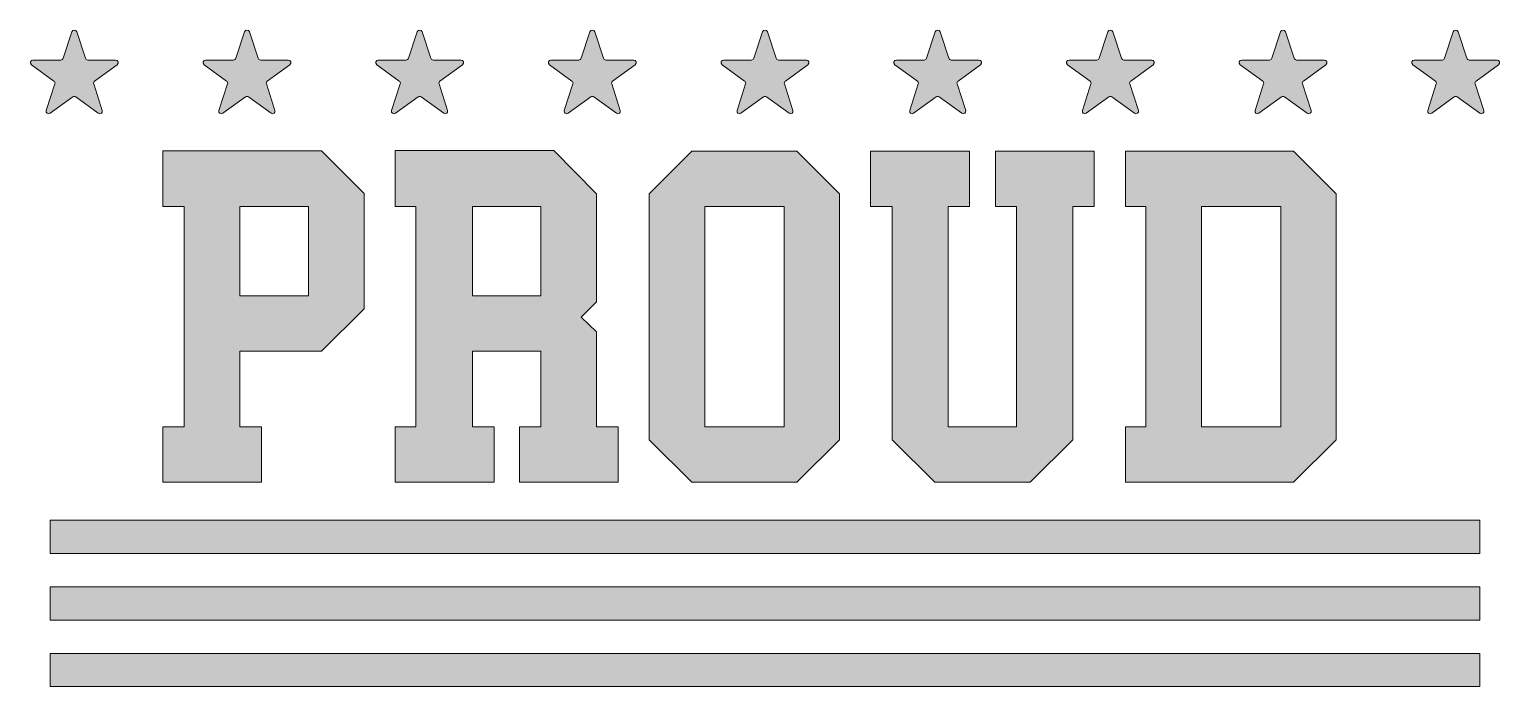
# Model space of a CAD drawing. Header units: inches. Extents: x 150 to 930, y -714 to -366.
import ezdxf

# ---------------------------------------------------------------- set-up
doc = ezdxf.new("R2010")
doc.units = ezdxf.units.IN
doc.header["$MEASUREMENT"] = 0
doc.layers.add('Layer 1', color=7, linetype='Continuous')

# ---------------------------------------------------------------- blocks, each defined once
blk = doc.blocks.new('block 3')
at = {"layer": 'Layer 1', "true_color": 0x2a4f7b}
h = blk.add_hatch(color=167, dxfattribs=at)
h.dxf.hatch_style = 2
h.paths.add_polyline_path([(304.99, -429.94), (327.54, -452.59), (327.54, -513.74), (304.99, -536.28), (261.67, -536.28), (261.67, -576.42), (273.1, -576.42), (273.1, -605.78), (220.76, -605.78), (220.76, -576.42), (232.19, -576.42), (232.19, -459.41), (220.76, -459.41), (220.76, -429.94)])
h.paths.add_polyline_path([(298.07, -459.41), (261.67, -459.41), (261.67, -506.92), (298.07, -506.92)])
h = blk.add_hatch(color=167, dxfattribs=at)
h.dxf.hatch_style = 2
h.paths.add_polyline_path([(421.23, -536.28), (384.94, -536.28), (384.94, -576.42), (396.38, -576.42), (396.38, -605.78), (344.03, -605.78), (344.03, -576.42), (354.92, -576.42), (354.92, -459.41), (344.03, -459.41), (344.03, -429.72), (428.05, -429.72), (450.7, -452.7), (450.7, -510.11), (442.57, -518.13), (450.7, -525.94), (450.7, -576.42), (462.14, -576.42), (462.14, -605.78), (409.79, -605.78), (409.79, -576.42), (421.23, -576.42)])
h.paths.add_polyline_path([(421.23, -459.52), (384.94, -459.52), (384.94, -506.92), (421.23, -506.92)])
h = blk.add_hatch(color=167, dxfattribs=at)
h.dxf.hatch_style = 2
h.paths.add_polyline_path([(556.93, -430.05), (579.48, -452.7), (579.48, -583.24), (556.93, -605.78), (501.18, -605.78), (478.64, -583.24), (478.64, -452.7), (501.18, -430.05)])
h.paths.add_polyline_path([(550.12, -459.52), (508.11, -459.52), (508.11, -576.31), (550.12, -576.31)])
h = blk.add_hatch(color=167, dxfattribs=at)
h.dxf.hatch_style = 2
h.paths.add_polyline_path([(673.39, -576.31), (673.39, -459.41), (662.18, -459.41), (662.18, -430.05), (714.52, -430.05), (714.52, -459.41), (703.09, -459.41), (703.09, -583.24), (680.54, -605.78), (629.96, -605.78), (607.41, -583.24), (607.41, -459.41), (595.97, -459.41), (595.97, -430.05), (648.32, -430.05), (648.32, -459.41), (637.1, -459.41), (637.1, -576.31)])
h = blk.add_hatch(color=167, dxfattribs=at)
h.dxf.hatch_style = 2
h.paths.add_polyline_path([(820.2, -430.05), (842.75, -452.7), (842.75, -583.24), (820.2, -605.78), (731.02, -605.78), (731.02, -576.42), (741.91, -576.42), (741.91, -459.41), (731.02, -459.41), (731.02, -430.05)])
h.paths.add_polyline_path([(813.39, -459.52), (771.38, -459.52), (771.38, -576.31), (813.39, -576.31)])
at = {"layer": 'Layer 1', "lineweight": 0}
for points in [[(304.99, -429.94), (327.54, -452.59), (327.54, -513.74), (304.99, -536.28), (261.67, -536.28), (261.67, -576.42), (273.1, -576.42), (273.1, -605.78), (220.76, -605.78), (220.76, -576.42), (232.19, -576.42), (232.19, -459.41), (220.76, -459.41), (220.76, -429.94), (304.99, -429.94)], [(421.23, -536.28), (384.94, -536.28), (384.94, -576.42), (396.38, -576.42), (396.38, -605.78), (344.03, -605.78), (344.03, -576.42), (354.92, -576.42), (354.92, -459.41), (344.03, -459.41), (344.03, -429.72), (428.05, -429.72), (450.7, -452.7), (450.7, -510.11), (442.57, -518.13), (450.7, -525.94), (450.7, -576.42), (462.14, -576.42), (462.14, -605.78), (409.79, -605.78), (409.79, -576.42), (421.23, -576.42), (421.23, -536.28)], [(556.93, -430.05), (579.48, -452.7), (579.48, -583.24), (556.93, -605.78), (501.18, -605.78), (478.64, -583.24), (478.64, -452.7), (501.18, -430.05), (556.93, -430.05)], [(673.39, -576.31), (673.39, -459.41), (662.18, -459.41), (662.18, -430.05), (714.52, -430.05), (714.52, -459.41), (703.09, -459.41), (703.09, -583.24), (680.54, -605.78), (629.96, -605.78), (607.41, -583.24), (607.41, -459.41), (595.97, -459.41), (595.97, -430.05), (648.32, -430.05), (648.32, -459.41), (637.1, -459.41), (637.1, -576.31), (673.39, -576.31)], [(820.2, -430.05), (842.75, -452.7), (842.75, -583.24), (820.2, -605.78), (731.02, -605.78), (731.02, -576.42), (741.91, -576.42), (741.91, -459.41), (731.02, -459.41), (731.02, -430.05), (820.2, -430.05)], [(298.07, -459.41), (261.67, -459.41), (261.67, -506.92), (298.07, -506.92), (298.07, -459.41)], [(421.23, -459.52), (384.94, -459.52), (384.94, -506.92), (421.23, -506.92), (421.23, -459.52)], [(550.12, -459.52), (508.11, -459.52), (508.11, -576.31), (550.12, -576.31), (550.12, -459.52)], [(813.39, -459.52), (771.38, -459.52), (771.38, -576.31), (813.39, -576.31), (813.39, -459.52)]]:
    blk.add_lwpolyline(points, dxfattribs=at)
blk = doc.blocks.new('block 4')
at = {"layer": 'Layer 1', "true_color": 0xce432c}
h = blk.add_hatch(color=22, dxfattribs=at)
h.dxf.hatch_style = 2
h.paths.add_polyline_path([(918.98, -643.53), (161.02, -643.53), (161.02, -625.91), (918.98, -625.91)])
h = blk.add_hatch(color=22, dxfattribs=at)
h.dxf.hatch_style = 2
h.paths.add_polyline_path([(918.98, -678.88), (161.02, -678.88), (161.02, -661.25), (918.98, -661.25)])
h = blk.add_hatch(color=22, dxfattribs=at)
h.dxf.hatch_style = 2
h.paths.add_polyline_path([(918.98, -714.13), (161.02, -714.13), (161.02, -696.5), (918.98, -696.5)])
at = {"layer": 'Layer 1', "lineweight": 0}
for points in [[(918.98, -643.53), (161.02, -643.53), (161.02, -625.91), (918.98, -625.91), (918.98, -643.53)], [(918.98, -678.88), (161.02, -678.88), (161.02, -661.25), (918.98, -661.25), (918.98, -678.88)], [(918.98, -714.13), (161.02, -714.13), (161.02, -696.5), (918.98, -696.5), (918.98, -714.13)]]:
    blk.add_lwpolyline(points, dxfattribs=at)
blk = doc.blocks.new('block 5')
at = {"layer": 'Layer 1', "true_color": 0xce432c}
h = blk.add_hatch(color=22, dxfattribs=at)
h.dxf.hatch_style = 2
edge = h.paths.add_edge_path()
edge.add_spline(control_points=[(175.19, -366.82), (175.19, -366.82), (179.74, -380.84), (179.74, -380.84), (179.93, -381.4), (180.45, -381.79), (181.04, -381.79), (181.04, -381.79), (195.79, -381.79), (195.79, -381.79), (197.12, -381.79), (197.67, -383.48), (196.59, -384.26), (196.59, -384.26), (184.67, -392.93), (184.67, -392.93), (184.19, -393.28), (183.98, -393.9), (184.17, -394.46), (184.17, -394.46), (188.72, -408.49), (188.72, -408.49), (189.13, -409.75), (187.69, -410.8), (186.62, -410.02), (186.62, -410.02), (174.69, -401.35), (174.69, -401.35), (174.21, -401), (173.56, -401), (173.08, -401.35), (173.08, -401.35), (161.15, -410.02), (161.15, -410.02), (160.08, -410.8), (158.63, -409.75), (159.04, -408.49), (159.04, -408.49), (163.6, -394.46), (163.6, -394.46), (163.78, -393.9), (163.58, -393.28), (163.1, -392.93), (163.1, -392.93), (151.17, -384.26), (151.17, -384.26), (150.1, -383.48), (150.65, -381.79), (151.98, -381.79), (151.98, -381.79), (166.72, -381.79), (166.72, -381.79), (167.31, -381.79), (167.84, -381.4), (168.02, -380.84), (168.02, -380.84), (172.58, -366.82), (172.58, -366.82), (172.99, -365.56), (174.78, -365.56), (175.19, -366.82)], knot_values=[0, 0, 0, 0, 1, 1, 1, 2, 2, 2, 3, 3, 3, 4, 4, 4, 5, 5, 5, 6, 6, 6, 7, 7, 7, 8, 8, 8, 9, 9, 9, 10, 10, 10, 11, 11, 11, 12, 12, 12, 13, 13, 13, 14, 14, 14, 15, 15, 15, 16, 16, 16, 17, 17, 17, 18, 18, 18, 19, 19, 19, 20, 20, 20, 20], degree=3, periodic=1)
h = blk.add_hatch(color=22, dxfattribs=at)
h.dxf.hatch_style = 2
edge = h.paths.add_edge_path()
edge.add_spline(control_points=[(266.71, -366.82), (266.71, -366.82), (271.27, -380.84), (271.27, -380.84), (271.45, -381.4), (271.98, -381.79), (272.57, -381.79), (272.57, -381.79), (287.32, -381.79), (287.32, -381.79), (288.65, -381.79), (289.2, -383.48), (288.12, -384.26), (288.12, -384.26), (276.19, -392.93), (276.19, -392.93), (275.71, -393.28), (275.51, -393.9), (275.7, -394.46), (275.7, -394.46), (280.25, -408.49), (280.25, -408.49), (280.66, -409.75), (279.22, -410.8), (278.15, -410.02), (278.15, -410.02), (266.22, -401.35), (266.22, -401.35), (265.74, -401), (265.09, -401), (264.61, -401.35), (264.61, -401.35), (252.68, -410.02), (252.68, -410.02), (251.61, -410.8), (250.16, -409.75), (250.57, -408.49), (250.57, -408.49), (255.13, -394.46), (255.13, -394.46), (255.31, -393.9), (255.11, -393.28), (254.63, -392.93), (254.63, -392.93), (242.7, -384.26), (242.7, -384.26), (241.63, -383.48), (242.18, -381.79), (243.51, -381.79), (243.51, -381.79), (258.25, -381.79), (258.25, -381.79), (258.84, -381.79), (259.37, -381.4), (259.55, -380.84), (259.55, -380.84), (264.11, -366.82), (264.11, -366.82), (264.52, -365.56), (266.3, -365.56), (266.71, -366.82)], knot_values=[0, 0, 0, 0, 1, 1, 1, 2, 2, 2, 3, 3, 3, 4, 4, 4, 5, 5, 5, 6, 6, 6, 7, 7, 7, 8, 8, 8, 9, 9, 9, 10, 10, 10, 11, 11, 11, 12, 12, 12, 13, 13, 13, 14, 14, 14, 15, 15, 15, 16, 16, 16, 17, 17, 17, 18, 18, 18, 19, 19, 19, 20, 20, 20, 20], degree=3, periodic=1)
h = blk.add_hatch(color=22, dxfattribs=at)
h.dxf.hatch_style = 2
edge = h.paths.add_edge_path()
edge.add_spline(control_points=[(358.24, -366.82), (358.24, -366.82), (362.8, -380.84), (362.8, -380.84), (362.98, -381.4), (363.51, -381.79), (364.1, -381.79), (364.1, -381.79), (378.85, -381.79), (378.85, -381.79), (380.17, -381.79), (380.73, -383.48), (379.65, -384.26), (379.65, -384.26), (367.72, -392.93), (367.72, -392.93), (367.24, -393.28), (367.04, -393.9), (367.23, -394.46), (367.23, -394.46), (371.78, -408.49), (371.78, -408.49), (372.19, -409.75), (370.75, -410.8), (369.68, -410.02), (369.68, -410.02), (357.75, -401.35), (357.75, -401.35), (357.27, -401), (356.62, -401), (356.14, -401.35), (356.14, -401.35), (344.21, -410.02), (344.21, -410.02), (343.13, -410.8), (341.69, -409.75), (342.1, -408.49), (342.1, -408.49), (346.66, -394.46), (346.66, -394.46), (346.84, -393.9), (346.64, -393.28), (346.16, -392.93), (346.16, -392.93), (334.23, -384.26), (334.23, -384.26), (333.16, -383.48), (333.71, -381.79), (335.04, -381.79), (335.04, -381.79), (349.78, -381.79), (349.78, -381.79), (350.37, -381.79), (350.9, -381.4), (351.08, -380.84), (351.08, -380.84), (355.64, -366.82), (355.64, -366.82), (356.05, -365.56), (357.83, -365.56), (358.24, -366.82)], knot_values=[0, 0, 0, 0, 1, 1, 1, 2, 2, 2, 3, 3, 3, 4, 4, 4, 5, 5, 5, 6, 6, 6, 7, 7, 7, 8, 8, 8, 9, 9, 9, 10, 10, 10, 11, 11, 11, 12, 12, 12, 13, 13, 13, 14, 14, 14, 15, 15, 15, 16, 16, 16, 17, 17, 17, 18, 18, 18, 19, 19, 19, 20, 20, 20, 20], degree=3, periodic=1)
h = blk.add_hatch(color=22, dxfattribs=at)
h.dxf.hatch_style = 2
edge = h.paths.add_edge_path()
edge.add_spline(control_points=[(449.77, -366.82), (449.77, -366.82), (454.33, -380.84), (454.33, -380.84), (454.51, -381.4), (455.04, -381.79), (455.63, -381.79), (455.63, -381.79), (470.38, -381.79), (470.38, -381.79), (471.7, -381.79), (472.26, -383.48), (471.18, -384.26), (471.18, -384.26), (459.25, -392.93), (459.25, -392.93), (458.77, -393.28), (458.57, -393.9), (458.76, -394.46), (458.76, -394.46), (463.31, -408.49), (463.31, -408.49), (463.72, -409.75), (462.28, -410.8), (461.2, -410.02), (461.2, -410.02), (449.28, -401.35), (449.28, -401.35), (448.8, -401), (448.15, -401), (447.67, -401.35), (447.67, -401.35), (435.74, -410.02), (435.74, -410.02), (434.66, -410.8), (433.22, -409.75), (433.63, -408.49), (433.63, -408.49), (438.19, -394.46), (438.19, -394.46), (438.37, -393.9), (438.17, -393.28), (437.69, -392.93), (437.69, -392.93), (425.76, -384.26), (425.76, -384.26), (424.69, -383.48), (425.24, -381.79), (426.56, -381.79), (426.56, -381.79), (441.31, -381.79), (441.31, -381.79), (441.9, -381.79), (442.43, -381.4), (442.61, -380.84), (442.61, -380.84), (447.17, -366.82), (447.17, -366.82), (447.58, -365.56), (449.36, -365.56), (449.77, -366.82)], knot_values=[0, 0, 0, 0, 1, 1, 1, 2, 2, 2, 3, 3, 3, 4, 4, 4, 5, 5, 5, 6, 6, 6, 7, 7, 7, 8, 8, 8, 9, 9, 9, 10, 10, 10, 11, 11, 11, 12, 12, 12, 13, 13, 13, 14, 14, 14, 15, 15, 15, 16, 16, 16, 17, 17, 17, 18, 18, 18, 19, 19, 19, 20, 20, 20, 20], degree=3, periodic=1)
h = blk.add_hatch(color=22, dxfattribs=at)
h.dxf.hatch_style = 2
edge = h.paths.add_edge_path()
edge.add_spline(control_points=[(541.3, -366.82), (541.3, -366.82), (545.86, -380.84), (545.86, -380.84), (546.04, -381.4), (546.57, -381.79), (547.16, -381.79), (547.16, -381.79), (561.91, -381.79), (561.91, -381.79), (563.23, -381.79), (563.78, -383.48), (562.71, -384.26), (562.71, -384.26), (550.78, -392.93), (550.78, -392.93), (550.3, -393.28), (550.1, -393.9), (550.28, -394.46), (550.28, -394.46), (554.84, -408.49), (554.84, -408.49), (555.25, -409.75), (553.81, -410.8), (552.73, -410.02), (552.73, -410.02), (540.81, -401.35), (540.81, -401.35), (540.32, -401), (539.68, -401), (539.19, -401.35), (539.19, -401.35), (527.27, -410.02), (527.27, -410.02), (526.19, -410.8), (524.75, -409.75), (525.16, -408.49), (525.16, -408.49), (529.72, -394.46), (529.72, -394.46), (529.9, -393.9), (529.7, -393.28), (529.22, -392.93), (529.22, -392.93), (517.29, -384.26), (517.29, -384.26), (516.22, -383.48), (516.77, -381.79), (518.09, -381.79), (518.09, -381.79), (532.84, -381.79), (532.84, -381.79), (533.43, -381.79), (533.96, -381.4), (534.14, -380.84), (534.14, -380.84), (538.7, -366.82), (538.7, -366.82), (539.11, -365.56), (540.89, -365.56), (541.3, -366.82)], knot_values=[0, 0, 0, 0, 1, 1, 1, 2, 2, 2, 3, 3, 3, 4, 4, 4, 5, 5, 5, 6, 6, 6, 7, 7, 7, 8, 8, 8, 9, 9, 9, 10, 10, 10, 11, 11, 11, 12, 12, 12, 13, 13, 13, 14, 14, 14, 15, 15, 15, 16, 16, 16, 17, 17, 17, 18, 18, 18, 19, 19, 19, 20, 20, 20, 20], degree=3, periodic=1)
h = blk.add_hatch(color=22, dxfattribs=at)
h.dxf.hatch_style = 2
edge = h.paths.add_edge_path()
edge.add_spline(control_points=[(632.83, -366.82), (632.83, -366.82), (637.39, -380.84), (637.39, -380.84), (637.57, -381.4), (638.1, -381.79), (638.69, -381.79), (638.69, -381.79), (653.44, -381.79), (653.44, -381.79), (654.76, -381.79), (655.31, -383.48), (654.24, -384.26), (654.24, -384.26), (642.31, -392.93), (642.31, -392.93), (641.83, -393.28), (641.63, -393.9), (641.81, -394.46), (641.81, -394.46), (646.37, -408.49), (646.37, -408.49), (646.78, -409.75), (645.34, -410.8), (644.26, -410.02), (644.26, -410.02), (632.33, -401.35), (632.33, -401.35), (631.85, -401), (631.2, -401), (630.72, -401.35), (630.72, -401.35), (618.8, -410.02), (618.8, -410.02), (617.72, -410.8), (616.28, -409.75), (616.69, -408.49), (616.69, -408.49), (621.24, -394.46), (621.24, -394.46), (621.43, -393.9), (621.23, -393.28), (620.75, -392.93), (620.75, -392.93), (608.82, -384.26), (608.82, -384.26), (607.74, -383.48), (608.3, -381.79), (609.62, -381.79), (609.62, -381.79), (624.37, -381.79), (624.37, -381.79), (624.96, -381.79), (625.49, -381.4), (625.67, -380.84), (625.67, -380.84), (630.23, -366.82), (630.23, -366.82), (630.64, -365.56), (632.42, -365.56), (632.83, -366.82)], knot_values=[0, 0, 0, 0, 1, 1, 1, 2, 2, 2, 3, 3, 3, 4, 4, 4, 5, 5, 5, 6, 6, 6, 7, 7, 7, 8, 8, 8, 9, 9, 9, 10, 10, 10, 11, 11, 11, 12, 12, 12, 13, 13, 13, 14, 14, 14, 15, 15, 15, 16, 16, 16, 17, 17, 17, 18, 18, 18, 19, 19, 19, 20, 20, 20, 20], degree=3, periodic=1)
h = blk.add_hatch(color=22, dxfattribs=at)
h.dxf.hatch_style = 2
edge = h.paths.add_edge_path()
edge.add_spline(control_points=[(724.36, -366.82), (724.36, -366.82), (728.92, -380.84), (728.92, -380.84), (729.1, -381.4), (729.63, -381.79), (730.22, -381.79), (730.22, -381.79), (744.96, -381.79), (744.96, -381.79), (746.29, -381.79), (746.84, -383.48), (745.77, -384.26), (745.77, -384.26), (733.84, -392.93), (733.84, -392.93), (733.36, -393.28), (733.16, -393.9), (733.34, -394.46), (733.34, -394.46), (737.9, -408.49), (737.9, -408.49), (738.31, -409.75), (736.87, -410.8), (735.79, -410.02), (735.79, -410.02), (723.86, -401.35), (723.86, -401.35), (723.38, -401), (722.73, -401), (722.25, -401.35), (722.25, -401.35), (710.32, -410.02), (710.32, -410.02), (709.25, -410.8), (707.81, -409.75), (708.22, -408.49), (708.22, -408.49), (712.77, -394.46), (712.77, -394.46), (712.96, -393.9), (712.76, -393.28), (712.28, -392.93), (712.28, -392.93), (700.35, -384.26), (700.35, -384.26), (699.27, -383.48), (699.83, -381.79), (701.15, -381.79), (701.15, -381.79), (715.9, -381.79), (715.9, -381.79), (716.49, -381.79), (717.02, -381.4), (717.2, -380.84), (717.2, -380.84), (721.76, -366.82), (721.76, -366.82), (722.17, -365.56), (723.95, -365.56), (724.36, -366.82)], knot_values=[0, 0, 0, 0, 1, 1, 1, 2, 2, 2, 3, 3, 3, 4, 4, 4, 5, 5, 5, 6, 6, 6, 7, 7, 7, 8, 8, 8, 9, 9, 9, 10, 10, 10, 11, 11, 11, 12, 12, 12, 13, 13, 13, 14, 14, 14, 15, 15, 15, 16, 16, 16, 17, 17, 17, 18, 18, 18, 19, 19, 19, 20, 20, 20, 20], degree=3, periodic=1)
h = blk.add_hatch(color=22, dxfattribs=at)
h.dxf.hatch_style = 2
edge = h.paths.add_edge_path()
edge.add_spline(control_points=[(815.89, -366.82), (815.89, -366.82), (820.45, -380.84), (820.45, -380.84), (820.63, -381.4), (821.16, -381.79), (821.75, -381.79), (821.75, -381.79), (836.49, -381.79), (836.49, -381.79), (837.82, -381.79), (838.37, -383.48), (837.3, -384.26), (837.3, -384.26), (825.37, -392.93), (825.37, -392.93), (824.89, -393.28), (824.69, -393.9), (824.87, -394.46), (824.87, -394.46), (829.43, -408.49), (829.43, -408.49), (829.84, -409.75), (828.39, -410.8), (827.32, -410.02), (827.32, -410.02), (815.39, -401.35), (815.39, -401.35), (814.91, -401), (814.26, -401), (813.78, -401.35), (813.78, -401.35), (801.85, -410.02), (801.85, -410.02), (800.78, -410.8), (799.34, -409.75), (799.75, -408.49), (799.75, -408.49), (804.3, -394.46), (804.3, -394.46), (804.49, -393.9), (804.29, -393.28), (803.81, -392.93), (803.81, -392.93), (791.88, -384.26), (791.88, -384.26), (790.8, -383.48), (791.35, -381.79), (792.68, -381.79), (792.68, -381.79), (807.43, -381.79), (807.43, -381.79), (808.02, -381.79), (808.55, -381.4), (808.73, -380.84), (808.73, -380.84), (813.29, -366.82), (813.29, -366.82), (813.7, -365.56), (815.48, -365.56), (815.89, -366.82)], knot_values=[0, 0, 0, 0, 1, 1, 1, 2, 2, 2, 3, 3, 3, 4, 4, 4, 5, 5, 5, 6, 6, 6, 7, 7, 7, 8, 8, 8, 9, 9, 9, 10, 10, 10, 11, 11, 11, 12, 12, 12, 13, 13, 13, 14, 14, 14, 15, 15, 15, 16, 16, 16, 17, 17, 17, 18, 18, 18, 19, 19, 19, 20, 20, 20, 20], degree=3, periodic=1)
h = blk.add_hatch(color=22, dxfattribs=at)
h.dxf.hatch_style = 2
edge = h.paths.add_edge_path()
edge.add_spline(control_points=[(907.42, -366.82), (907.42, -366.82), (911.98, -380.84), (911.98, -380.84), (912.16, -381.4), (912.69, -381.79), (913.28, -381.79), (913.28, -381.79), (928.02, -381.79), (928.02, -381.79), (929.35, -381.79), (929.9, -383.48), (928.83, -384.26), (928.83, -384.26), (916.9, -392.93), (916.9, -392.93), (916.42, -393.28), (916.22, -393.9), (916.4, -394.46), (916.4, -394.46), (920.96, -408.49), (920.96, -408.49), (921.37, -409.75), (919.92, -410.8), (918.85, -410.02), (918.85, -410.02), (906.92, -401.35), (906.92, -401.35), (906.44, -401), (905.79, -401), (905.31, -401.35), (905.31, -401.35), (893.38, -410.02), (893.38, -410.02), (892.31, -410.8), (890.87, -409.75), (891.28, -408.49), (891.28, -408.49), (895.83, -394.46), (895.83, -394.46), (896.02, -393.9), (895.81, -393.28), (895.33, -392.93), (895.33, -392.93), (883.41, -384.26), (883.41, -384.26), (882.33, -383.48), (882.88, -381.79), (884.21, -381.79), (884.21, -381.79), (898.96, -381.79), (898.96, -381.79), (899.55, -381.79), (900.07, -381.4), (900.26, -380.84), (900.26, -380.84), (904.81, -366.82), (904.81, -366.82), (905.22, -365.56), (907.01, -365.56), (907.42, -366.82)], knot_values=[0, 0, 0, 0, 1, 1, 1, 2, 2, 2, 3, 3, 3, 4, 4, 4, 5, 5, 5, 6, 6, 6, 7, 7, 7, 8, 8, 8, 9, 9, 9, 10, 10, 10, 11, 11, 11, 12, 12, 12, 13, 13, 13, 14, 14, 14, 15, 15, 15, 16, 16, 16, 17, 17, 17, 18, 18, 18, 19, 19, 19, 20, 20, 20, 20], degree=3, periodic=1)
at = {"layer": 'Layer 1', "lineweight": 0}
for points in [[(175.19, -366.82), (175.19, -366.82), (179.74, -380.84), (179.74, -380.84), (179.93, -381.4), (180.45, -381.79), (181.04, -381.79), (181.04, -381.79), (195.79, -381.79), (195.79, -381.79), (197.12, -381.79), (197.67, -383.48), (196.59, -384.26), (196.59, -384.26), (184.67, -392.93), (184.67, -392.93), (184.19, -393.28), (183.98, -393.9), (184.17, -394.46), (184.17, -394.46), (188.72, -408.49), (188.72, -408.49), (189.13, -409.75), (187.69, -410.8), (186.62, -410.02), (186.62, -410.02), (174.69, -401.35), (174.69, -401.35), (174.21, -401), (173.56, -401), (173.08, -401.35), (173.08, -401.35), (161.15, -410.02), (161.15, -410.02), (160.08, -410.8), (158.63, -409.75), (159.04, -408.49), (159.04, -408.49), (163.6, -394.46), (163.6, -394.46), (163.78, -393.9), (163.58, -393.28), (163.1, -392.93), (163.1, -392.93), (151.17, -384.26), (151.17, -384.26), (150.1, -383.48), (150.65, -381.79), (151.98, -381.79), (151.98, -381.79), (166.72, -381.79), (166.72, -381.79), (167.31, -381.79), (167.84, -381.4), (168.02, -380.84), (168.02, -380.84), (172.58, -366.82), (172.58, -366.82), (172.99, -365.56), (174.78, -365.56), (175.19, -366.82)], [(266.71, -366.82), (266.71, -366.82), (271.27, -380.84), (271.27, -380.84), (271.45, -381.4), (271.98, -381.79), (272.57, -381.79), (272.57, -381.79), (287.32, -381.79), (287.32, -381.79), (288.65, -381.79), (289.2, -383.48), (288.12, -384.26), (288.12, -384.26), (276.19, -392.93), (276.19, -392.93), (275.71, -393.28), (275.51, -393.9), (275.7, -394.46), (275.7, -394.46), (280.25, -408.49), (280.25, -408.49), (280.66, -409.75), (279.22, -410.8), (278.15, -410.02), (278.15, -410.02), (266.22, -401.35), (266.22, -401.35), (265.74, -401), (265.09, -401), (264.61, -401.35), (264.61, -401.35), (252.68, -410.02), (252.68, -410.02), (251.61, -410.8), (250.16, -409.75), (250.57, -408.49), (250.57, -408.49), (255.13, -394.46), (255.13, -394.46), (255.31, -393.9), (255.11, -393.28), (254.63, -392.93), (254.63, -392.93), (242.7, -384.26), (242.7, -384.26), (241.63, -383.48), (242.18, -381.79), (243.51, -381.79), (243.51, -381.79), (258.25, -381.79), (258.25, -381.79), (258.84, -381.79), (259.37, -381.4), (259.55, -380.84), (259.55, -380.84), (264.11, -366.82), (264.11, -366.82), (264.52, -365.56), (266.3, -365.56), (266.71, -366.82)], [(358.24, -366.82), (358.24, -366.82), (362.8, -380.84), (362.8, -380.84), (362.98, -381.4), (363.51, -381.79), (364.1, -381.79), (364.1, -381.79), (378.85, -381.79), (378.85, -381.79), (380.17, -381.79), (380.73, -383.48), (379.65, -384.26), (379.65, -384.26), (367.72, -392.93), (367.72, -392.93), (367.24, -393.28), (367.04, -393.9), (367.23, -394.46), (367.23, -394.46), (371.78, -408.49), (371.78, -408.49), (372.19, -409.75), (370.75, -410.8), (369.68, -410.02), (369.68, -410.02), (357.75, -401.35), (357.75, -401.35), (357.27, -401), (356.62, -401), (356.14, -401.35), (356.14, -401.35), (344.21, -410.02), (344.21, -410.02), (343.13, -410.8), (341.69, -409.75), (342.1, -408.49), (342.1, -408.49), (346.66, -394.46), (346.66, -394.46), (346.84, -393.9), (346.64, -393.28), (346.16, -392.93), (346.16, -392.93), (334.23, -384.26), (334.23, -384.26), (333.16, -383.48), (333.71, -381.79), (335.04, -381.79), (335.04, -381.79), (349.78, -381.79), (349.78, -381.79), (350.37, -381.79), (350.9, -381.4), (351.08, -380.84), (351.08, -380.84), (355.64, -366.82), (355.64, -366.82), (356.05, -365.56), (357.83, -365.56), (358.24, -366.82)], [(449.77, -366.82), (449.77, -366.82), (454.33, -380.84), (454.33, -380.84), (454.51, -381.4), (455.04, -381.79), (455.63, -381.79), (455.63, -381.79), (470.38, -381.79), (470.38, -381.79), (471.7, -381.79), (472.26, -383.48), (471.18, -384.26), (471.18, -384.26), (459.25, -392.93), (459.25, -392.93), (458.77, -393.28), (458.57, -393.9), (458.76, -394.46), (458.76, -394.46), (463.31, -408.49), (463.31, -408.49), (463.72, -409.75), (462.28, -410.8), (461.2, -410.02), (461.2, -410.02), (449.28, -401.35), (449.28, -401.35), (448.8, -401), (448.15, -401), (447.67, -401.35), (447.67, -401.35), (435.74, -410.02), (435.74, -410.02), (434.66, -410.8), (433.22, -409.75), (433.63, -408.49), (433.63, -408.49), (438.19, -394.46), (438.19, -394.46), (438.37, -393.9), (438.17, -393.28), (437.69, -392.93), (437.69, -392.93), (425.76, -384.26), (425.76, -384.26), (424.69, -383.48), (425.24, -381.79), (426.56, -381.79), (426.56, -381.79), (441.31, -381.79), (441.31, -381.79), (441.9, -381.79), (442.43, -381.4), (442.61, -380.84), (442.61, -380.84), (447.17, -366.82), (447.17, -366.82), (447.58, -365.56), (449.36, -365.56), (449.77, -366.82)], [(541.3, -366.82), (541.3, -366.82), (545.86, -380.84), (545.86, -380.84), (546.04, -381.4), (546.57, -381.79), (547.16, -381.79), (547.16, -381.79), (561.91, -381.79), (561.91, -381.79), (563.23, -381.79), (563.78, -383.48), (562.71, -384.26), (562.71, -384.26), (550.78, -392.93), (550.78, -392.93), (550.3, -393.28), (550.1, -393.9), (550.28, -394.46), (550.28, -394.46), (554.84, -408.49), (554.84, -408.49), (555.25, -409.75), (553.81, -410.8), (552.73, -410.02), (552.73, -410.02), (540.81, -401.35), (540.81, -401.35), (540.32, -401), (539.68, -401), (539.19, -401.35), (539.19, -401.35), (527.27, -410.02), (527.27, -410.02), (526.19, -410.8), (524.75, -409.75), (525.16, -408.49), (525.16, -408.49), (529.72, -394.46), (529.72, -394.46), (529.9, -393.9), (529.7, -393.28), (529.22, -392.93), (529.22, -392.93), (517.29, -384.26), (517.29, -384.26), (516.22, -383.48), (516.77, -381.79), (518.09, -381.79), (518.09, -381.79), (532.84, -381.79), (532.84, -381.79), (533.43, -381.79), (533.96, -381.4), (534.14, -380.84), (534.14, -380.84), (538.7, -366.82), (538.7, -366.82), (539.11, -365.56), (540.89, -365.56), (541.3, -366.82)], [(632.83, -366.82), (632.83, -366.82), (637.39, -380.84), (637.39, -380.84), (637.57, -381.4), (638.1, -381.79), (638.69, -381.79), (638.69, -381.79), (653.44, -381.79), (653.44, -381.79), (654.76, -381.79), (655.31, -383.48), (654.24, -384.26), (654.24, -384.26), (642.31, -392.93), (642.31, -392.93), (641.83, -393.28), (641.63, -393.9), (641.81, -394.46), (641.81, -394.46), (646.37, -408.49), (646.37, -408.49), (646.78, -409.75), (645.34, -410.8), (644.26, -410.02), (644.26, -410.02), (632.33, -401.35), (632.33, -401.35), (631.85, -401), (631.2, -401), (630.72, -401.35), (630.72, -401.35), (618.8, -410.02), (618.8, -410.02), (617.72, -410.8), (616.28, -409.75), (616.69, -408.49), (616.69, -408.49), (621.24, -394.46), (621.24, -394.46), (621.43, -393.9), (621.23, -393.28), (620.75, -392.93), (620.75, -392.93), (608.82, -384.26), (608.82, -384.26), (607.74, -383.48), (608.3, -381.79), (609.62, -381.79), (609.62, -381.79), (624.37, -381.79), (624.37, -381.79), (624.96, -381.79), (625.49, -381.4), (625.67, -380.84), (625.67, -380.84), (630.23, -366.82), (630.23, -366.82), (630.64, -365.56), (632.42, -365.56), (632.83, -366.82)], [(724.36, -366.82), (724.36, -366.82), (728.92, -380.84), (728.92, -380.84), (729.1, -381.4), (729.63, -381.79), (730.22, -381.79), (730.22, -381.79), (744.96, -381.79), (744.96, -381.79), (746.29, -381.79), (746.84, -383.48), (745.77, -384.26), (745.77, -384.26), (733.84, -392.93), (733.84, -392.93), (733.36, -393.28), (733.16, -393.9), (733.34, -394.46), (733.34, -394.46), (737.9, -408.49), (737.9, -408.49), (738.31, -409.75), (736.87, -410.8), (735.79, -410.02), (735.79, -410.02), (723.86, -401.35), (723.86, -401.35), (723.38, -401), (722.73, -401), (722.25, -401.35), (722.25, -401.35), (710.32, -410.02), (710.32, -410.02), (709.25, -410.8), (707.81, -409.75), (708.22, -408.49), (708.22, -408.49), (712.77, -394.46), (712.77, -394.46), (712.96, -393.9), (712.76, -393.28), (712.28, -392.93), (712.28, -392.93), (700.35, -384.26), (700.35, -384.26), (699.27, -383.48), (699.83, -381.79), (701.15, -381.79), (701.15, -381.79), (715.9, -381.79), (715.9, -381.79), (716.49, -381.79), (717.02, -381.4), (717.2, -380.84), (717.2, -380.84), (721.76, -366.82), (721.76, -366.82), (722.17, -365.56), (723.95, -365.56), (724.36, -366.82)], [(815.89, -366.82), (815.89, -366.82), (820.45, -380.84), (820.45, -380.84), (820.63, -381.4), (821.16, -381.79), (821.75, -381.79), (821.75, -381.79), (836.49, -381.79), (836.49, -381.79), (837.82, -381.79), (838.37, -383.48), (837.3, -384.26), (837.3, -384.26), (825.37, -392.93), (825.37, -392.93), (824.89, -393.28), (824.69, -393.9), (824.87, -394.46), (824.87, -394.46), (829.43, -408.49), (829.43, -408.49), (829.84, -409.75), (828.39, -410.8), (827.32, -410.02), (827.32, -410.02), (815.39, -401.35), (815.39, -401.35), (814.91, -401), (814.26, -401), (813.78, -401.35), (813.78, -401.35), (801.85, -410.02), (801.85, -410.02), (800.78, -410.8), (799.34, -409.75), (799.75, -408.49), (799.75, -408.49), (804.3, -394.46), (804.3, -394.46), (804.49, -393.9), (804.29, -393.28), (803.81, -392.93), (803.81, -392.93), (791.88, -384.26), (791.88, -384.26), (790.8, -383.48), (791.35, -381.79), (792.68, -381.79), (792.68, -381.79), (807.43, -381.79), (807.43, -381.79), (808.02, -381.79), (808.55, -381.4), (808.73, -380.84), (808.73, -380.84), (813.29, -366.82), (813.29, -366.82), (813.7, -365.56), (815.48, -365.56), (815.89, -366.82)], [(907.42, -366.82), (907.42, -366.82), (911.98, -380.84), (911.98, -380.84), (912.16, -381.4), (912.69, -381.79), (913.28, -381.79), (913.28, -381.79), (928.02, -381.79), (928.02, -381.79), (929.35, -381.79), (929.9, -383.48), (928.83, -384.26), (928.83, -384.26), (916.9, -392.93), (916.9, -392.93), (916.42, -393.28), (916.22, -393.9), (916.4, -394.46), (916.4, -394.46), (920.96, -408.49), (920.96, -408.49), (921.37, -409.75), (919.92, -410.8), (918.85, -410.02), (918.85, -410.02), (906.92, -401.35), (906.92, -401.35), (906.44, -401), (905.79, -401), (905.31, -401.35), (905.31, -401.35), (893.38, -410.02), (893.38, -410.02), (892.31, -410.8), (890.87, -409.75), (891.28, -408.49), (891.28, -408.49), (895.83, -394.46), (895.83, -394.46), (896.02, -393.9), (895.81, -393.28), (895.33, -392.93), (895.33, -392.93), (883.41, -384.26), (883.41, -384.26), (882.33, -383.48), (882.88, -381.79), (884.21, -381.79), (884.21, -381.79), (898.96, -381.79), (898.96, -381.79), (899.55, -381.79), (900.07, -381.4), (900.26, -380.84), (900.26, -380.84), (904.81, -366.82), (904.81, -366.82), (905.22, -365.56), (907.01, -365.56), (907.42, -366.82)]]:
    blk.add_open_spline(points, degree=3, knots=[0, 0, 0, 0, 1, 1, 1, 2, 2, 2, 3, 3, 3, 4, 4, 4, 5, 5, 5, 6, 6, 6, 7, 7, 7, 8, 8, 8, 9, 9, 9, 10, 10, 10, 11, 11, 11, 12, 12, 12, 13, 13, 13, 14, 14, 14, 15, 15, 15, 16, 16, 16, 17, 17, 17, 18, 18, 18, 19, 19, 19, 20, 20, 20, 20], dxfattribs=at)
blk = doc.blocks.new('block 2')
at = {"layer": 'Layer 1'}
for name in ['block 5', 'block 3', 'block 4']:
    blk.add_blockref(name, (0, 0), dxfattribs=at)

msp = doc.modelspace()

# ---------------------------------------------------------------- block references
at = {"layer": 'Layer 1'}
msp.add_blockref('block 2', (0, 0), dxfattribs=at)

doc.saveas('drawing.dxf')
